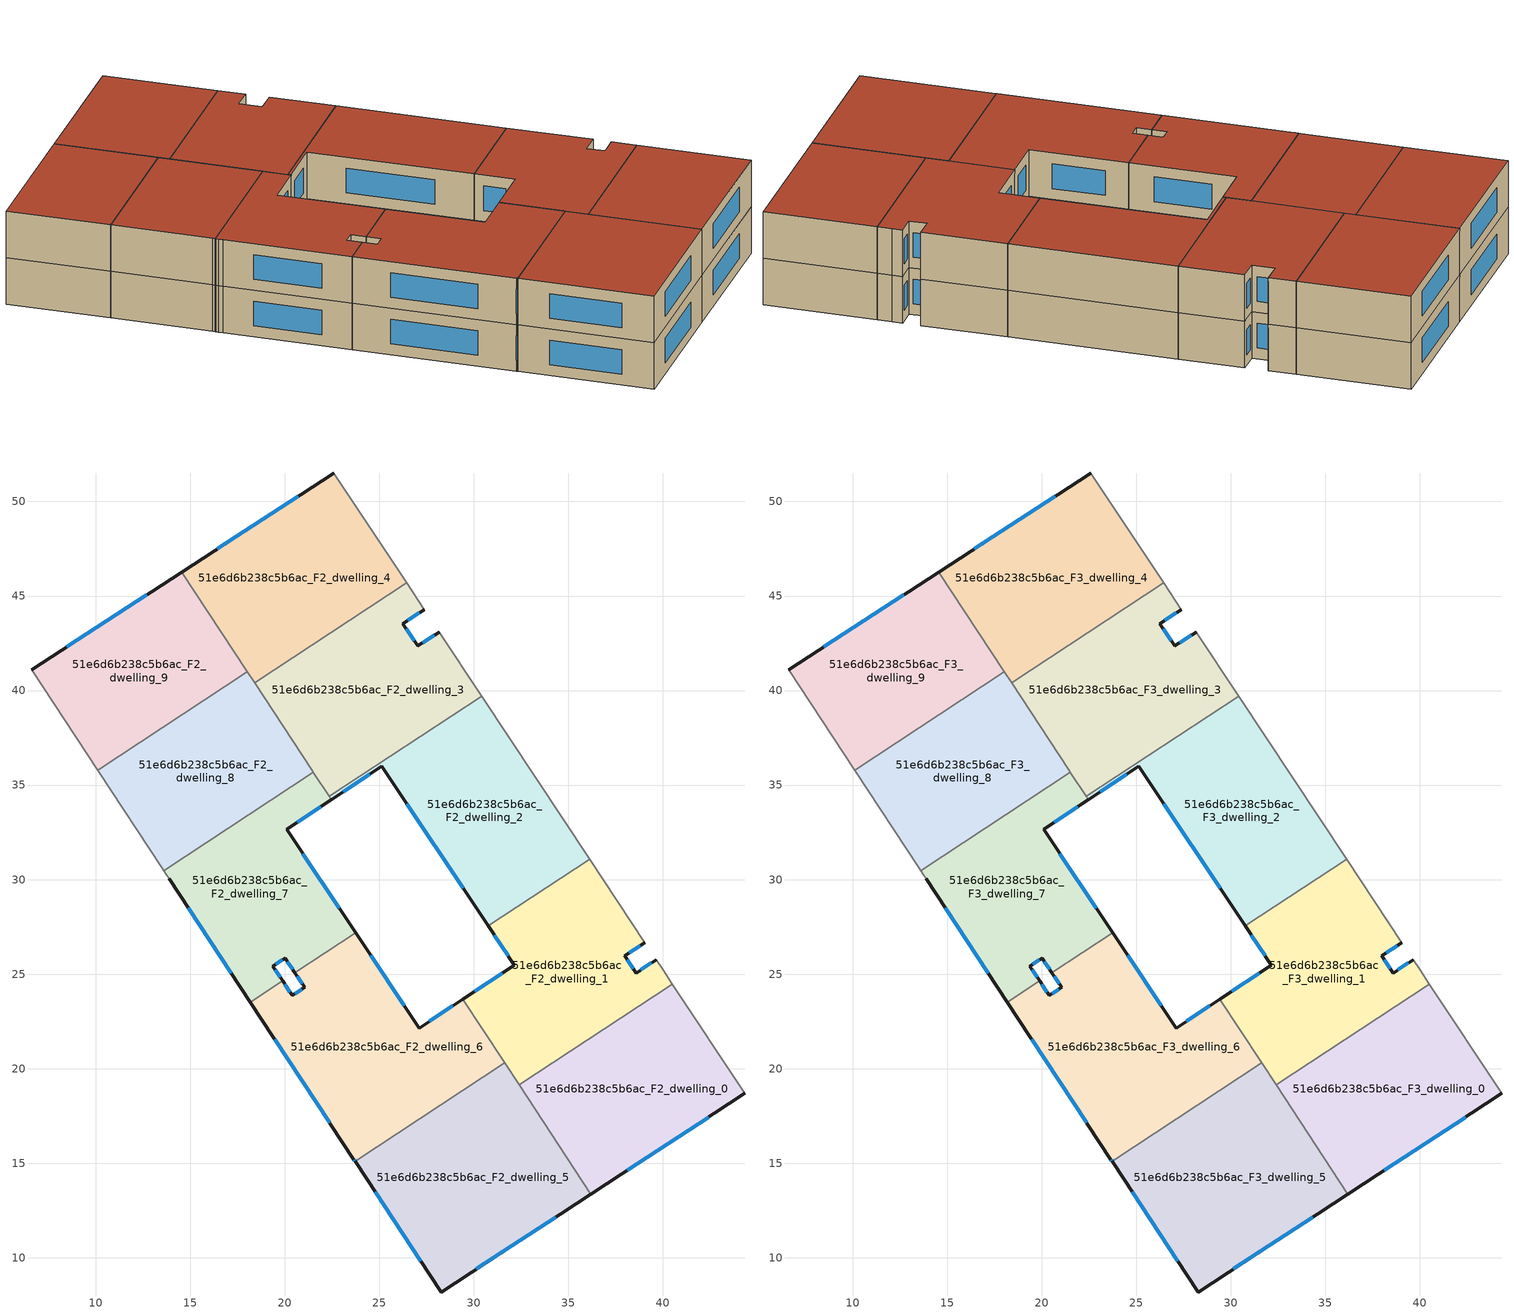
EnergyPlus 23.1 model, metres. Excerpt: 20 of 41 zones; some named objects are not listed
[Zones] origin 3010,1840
51e6d6b238c5b6ac_F2_dwelling_0
 floor to 51e6d6b238c5b6ac_F1_dwelling_0 (EU_floor_Construction): 40.49,24.47 44.32,18.69 36.19,13.37 32.39,19.14 z6
 wall outside (EU_wall_Construction): 36.19,13.37 44.32,18.69 z6:9
 wall to 51e6d6b238c5b6ac_F2_dwelling_1 (EU_wall_Construction): 40.49,24.47 32.39,19.14 z6:9
 wall adiabatic (EU_wall_Construction): 44.32,18.69 40.49,24.47 z6:9
 wall to 51e6d6b238c5b6ac_F2_dwelling_5 (EU_wall_Construction): 32.39,19.14 36.19,13.37 z6:9
 window (EU_Window_Construction): 38.1,14.62 42.41,17.44 z6.7:8.3
51e6d6b238c5b6ac_F2_dwelling_1
 floor to 51e6d6b238c5b6ac_F1_dwelling_1 (EU_floor_Construction): 36.12,31.08 39.03,26.67 37.97,25.97 38.58,25.06 39.64,25.76 39.98,25.25 40.49,24.47 32.39,19.14 29.41,23.67 32.14,25.47 30.76,27.55 z6
 wall outside (EU_wall_Construction): 39.64,25.76 38.58,25.06 37.97,25.97 39.03,26.67 / 30.76,27.55 32.14,25.47 29.41,23.67 z6:9
 wall adiabatic (EU_wall_Construction): 40.49,24.47 39.98,25.25 39.64,25.76 / 39.03,26.67 36.12,31.08 z6:9
 wall to 51e6d6b238c5b6ac_F2_dwelling_2 (EU_wall_Construction): 36.12,31.08 30.76,27.55 z6:9
 wall to 51e6d6b238c5b6ac_F2_dwelling_6 (EU_wall_Construction): 29.41,23.67 31.56,20.4 / 31.57,20.4 31.62,20.31 z6:9
 wall to 51e6d6b238c5b6ac_F2_dwelling_5 (EU_wall_Construction): 31.62,20.31 32.39,19.14 z6:9
 window (EU_Window_Construction): 39.39,25.59 38.83,25.22 / 31.5,25.05 30.05,24.1 / 31.08,27.06 31.82,25.96 / 38.22,26.14 38.79,26.51 / 38.44,25.27 38.11,25.76 z6.7:8.3
51e6d6b238c5b6ac_F2_dwelling_2
 floor to 51e6d6b238c5b6ac_F1_dwelling_2 (EU_floor_Construction): 30.4,39.71 36.12,31.08 30.76,27.55 25.13,36 22.46,34.23 22.35,34.41 z6
 wall outside (EU_wall_Construction): 22.46,34.23 25.13,36 30.76,27.55 z6:9
 wall to 51e6d6b238c5b6ac_F2_dwelling_3 (EU_wall_Construction): 30.4,39.71 22.35,34.41 z6:9
 wall adiabatic (EU_wall_Construction): 36.12,31.08 30.4,39.71 z6:9
 wall to 51e6d6b238c5b6ac_F2_dwelling_7 (EU_wall_Construction): 22.35,34.41 22.46,34.23 z6:9
 window (EU_Window_Construction): 23.09,34.65 24.5,35.58 / 26.45,34.01 29.43,29.54 z6.7:8.3
51e6d6b238c5b6ac_F2_dwelling_3
 floor to 51e6d6b238c5b6ac_F1_dwelling_3 (EU_floor_Construction): 27.37,44.28 26.24,43.54 27.03,42.36 28.16,43.1 30.4,39.71 22.35,34.41 18.4,40.41 26.44,45.69 z6
 wall outside (EU_wall_Construction): 28.16,43.1 27.03,42.36 26.24,43.54 27.37,44.28 z6:9
 wall to 51e6d6b238c5b6ac_F2_dwelling_4 (EU_wall_Construction): 26.44,45.69 18.4,40.41 z6:9
 wall adiabatic (EU_wall_Construction): 27.37,44.28 26.44,45.69 / 30.4,39.71 28.16,43.1 z6:9
 wall to 51e6d6b238c5b6ac_F2_dwelling_8 (EU_wall_Construction): 18.4,40.41 21.43,35.8 21.51,35.68 z6:9
 wall to 51e6d6b238c5b6ac_F2_dwelling_7 (EU_wall_Construction): 21.51,35.68 21.54,35.64 22.35,34.41 z6:9
 window (EU_Window_Construction): 26.51,43.72 27.1,44.11 / 26.85,42.63 26.43,43.26 / 27.89,42.92 27.3,42.53 z6.7:8.3
51e6d6b238c5b6ac_F2_dwelling_4
 floor to 51e6d6b238c5b6ac_F1_dwelling_4 (EU_floor_Construction): 22.59,51.51 26.44,45.69 18.4,40.41 14.55,46.27 z6
 wall outside (EU_wall_Construction): 22.59,51.51 14.55,46.27 z6:9
 wall adiabatic (EU_wall_Construction): 26.44,45.69 22.59,51.51 z6:9
 wall to 51e6d6b238c5b6ac_F2_dwelling_9 (EU_wall_Construction): 14.55,46.27 18.02,40.98 z6:9
 wall to 51e6d6b238c5b6ac_F2_dwelling_8 (EU_wall_Construction): 18.02,40.98 18.4,40.4 z6:9
 window (EU_Window_Construction): 20.7,50.28 16.43,47.5 z6.7:8.3
51e6d6b238c5b6ac_F2_dwelling_5
 floor to 51e6d6b238c5b6ac_F1_dwelling_5 (EU_floor_Construction): 31.62,20.31 36.19,13.37 28.27,8.19 23.71,15.11 z6
 wall outside (EU_wall_Construction): 23.71,15.11 28.27,8.19 36.19,13.37 z6:9
 wall to 51e6d6b238c5b6ac_F2_dwelling_6 (EU_wall_Construction): 31.62,20.31 23.71,15.11 z6:9
 window (EU_Window_Construction): 30.13,9.4 34.33,12.15 / 24.78,13.48 27.2,9.81 z6.7:8.3
51e6d6b238c5b6ac_F2_dwelling_6
 floor to 51e6d6b238c5b6ac_F1_dwelling_6 (EU_floor_Construction): 29.41,23.67 31.57,20.4 31.62,20.31 23.71,15.11 23.66,15.19 18.18,23.53 19.88,24.65 20.39,23.87 21.04,24.3 20.53,25.08 23.74,27.19 27.1,22.15 z6
 wall outside (EU_wall_Construction): 18.18,23.53 23.66,15.19 23.71,15.11 / 20.53,25.08 21.04,24.3 20.39,23.87 19.88,24.65 / 29.41,23.67 27.1,22.15 23.74,27.19 z6:9
 wall to 51e6d6b238c5b6ac_F2_dwelling_7 (EU_wall_Construction): 19.88,24.65 18.18,23.53 / 23.74,27.19 20.53,25.08 z6:9
 window (EU_Window_Construction): 19.46,21.57 22.37,17.15 / 20.27,24.05 20,24.46 / 20.89,24.2 20.54,23.97 / 20.65,24.89 20.92,24.48 / 26.31,23.33 24.53,26 / 28.87,23.32 27.64,22.51 / 23.67,15.17 23.7,15.13 z6.7:8.3
51e6d6b238c5b6ac_F2_dwelling_7
 floor to 51e6d6b238c5b6ac_F1_dwelling_7 (EU_floor_Construction): 22.46,34.23 20.1,32.66 23.74,27.19 20.53,25.08 20.02,25.85 19.37,25.42 19.88,24.65 18.18,23.53 13.88,30.06 13.71,30.31 13.63,30.43 13.6,30.48 21.51,35.68 21.54,35.64 z6
 wall outside (EU_wall_Construction): 19.88,24.65 19.37,25.42 20.02,25.85 20.53,25.08 / 13.88,30.06 18.18,23.53 / 23.74,27.19 20.1,32.66 22.46,34.23 z6:9
 wall adiabatic (EU_wall_Construction): 13.6,30.48 13.63,30.43 13.71,30.31 13.88,30.06 z6:9
 wall to 51e6d6b238c5b6ac_F2_dwelling_8 (EU_wall_Construction): 21.51,35.68 13.6,30.48 z6:9
 window (EU_Window_Construction): 19.76,24.83 19.49,25.24 / 14.89,28.52 17.17,25.06 / 20.65,33.03 21.91,33.86 / 22.89,28.47 20.95,31.38 / 20.14,25.67 20.41,25.26 / 19.52,25.52 19.87,25.75 z6.7:8.3
51e6d6b238c5b6ac_F2_dwelling_8
 floor to 51e6d6b238c5b6ac_F1_dwelling_8 (EU_floor_Construction): 18.02,40.98 21.43,35.8 21.51,35.68 13.6,30.48 13.52,30.6 10.11,35.78 z6
 wall adiabatic (EU_wall_Construction): 10.11,35.78 13.52,30.6 13.6,30.48 z6:9
 wall to 51e6d6b238c5b6ac_F2_dwelling_9 (EU_wall_Construction): 18.02,40.98 10.11,35.78 z6:9
51e6d6b238c5b6ac_F2_dwelling_9
 floor to 51e6d6b238c5b6ac_F1_dwelling_9 (EU_floor_Construction): 14.55,46.27 18.02,40.98 10.11,35.78 6.61,41.1 z6
 wall outside (EU_wall_Construction): 14.55,46.27 6.61,41.1 z6:9
 wall adiabatic (EU_wall_Construction): 6.61,41.1 10.11,35.78 z6:9
 window (EU_Window_Construction): 12.68,45.06 8.48,42.32 z6.7:8.3
51e6d6b238c5b6ac_F3_dwelling_0
 floor to 51e6d6b238c5b6ac_F2_dwelling_0 (EU_floor_Construction): 40.49,24.47 44.32,18.69 36.19,13.37 32.39,19.14 z9
 wall outside (EU_wall_Construction): 36.19,13.37 44.32,18.69 z9:12
 wall to 51e6d6b238c5b6ac_F3_dwelling_1 (EU_wall_Construction): 40.49,24.47 32.39,19.14 z9:12
 wall adiabatic (EU_wall_Construction): 44.32,18.69 40.49,24.47 z9:12
 wall to 51e6d6b238c5b6ac_F3_dwelling_5 (EU_wall_Construction): 32.39,19.14 36.19,13.37 z9:12
 window (EU_Window_Construction): 38.1,14.62 42.41,17.44 z9.7:11.3
 roof outside (EU_roof_Construction): 44.32,18.69 40.49,24.47 32.39,19.14 36.19,13.37 z12
51e6d6b238c5b6ac_F3_dwelling_1
 floor to 51e6d6b238c5b6ac_F2_dwelling_1 (EU_floor_Construction): 36.12,31.08 39.03,26.67 37.97,25.97 38.58,25.06 39.64,25.76 39.98,25.25 40.49,24.47 32.39,19.14 29.41,23.67 32.14,25.47 30.76,27.55 z9
 wall outside (EU_wall_Construction): 39.64,25.76 38.58,25.06 37.97,25.97 39.03,26.67 / 30.76,27.55 32.14,25.47 29.41,23.67 z9:12
 wall adiabatic (EU_wall_Construction): 40.49,24.47 39.98,25.25 39.64,25.76 / 39.03,26.67 36.12,31.08 z9:12
 wall to 51e6d6b238c5b6ac_F3_dwelling_2 (EU_wall_Construction): 36.12,31.08 30.76,27.55 z9:12
 wall to 51e6d6b238c5b6ac_F3_dwelling_6 (EU_wall_Construction): 29.41,23.67 31.56,20.4 / 31.57,20.4 31.62,20.31 z9:12
 wall to 51e6d6b238c5b6ac_F3_dwelling_5 (EU_wall_Construction): 31.62,20.31 32.39,19.14 z9:12
 window (EU_Window_Construction): 39.39,25.59 38.83,25.22 / 31.5,25.05 30.05,24.1 / 31.08,27.06 31.82,25.96 / 38.22,26.14 38.79,26.51 / 38.44,25.27 38.11,25.76 z9.7:11.3
 roof outside (EU_roof_Construction): 40.49,24.47 39.98,25.25 39.64,25.76 38.58,25.06 37.97,25.97 39.03,26.67 36.12,31.08 30.76,27.55 32.14,25.47 29.41,23.67 32.39,19.14 z12
51e6d6b238c5b6ac_F3_dwelling_2
 floor to 51e6d6b238c5b6ac_F2_dwelling_2 (EU_floor_Construction): 30.4,39.71 36.12,31.08 30.76,27.55 25.13,36 22.46,34.23 22.35,34.41 z9
 wall outside (EU_wall_Construction): 22.46,34.23 25.13,36 30.76,27.55 z9:12
 wall to 51e6d6b238c5b6ac_F3_dwelling_3 (EU_wall_Construction): 30.4,39.71 22.35,34.41 z9:12
 wall adiabatic (EU_wall_Construction): 36.12,31.08 30.4,39.71 z9:12
 wall to 51e6d6b238c5b6ac_F3_dwelling_7 (EU_wall_Construction): 22.35,34.41 22.46,34.23 z9:12
 window (EU_Window_Construction): 23.09,34.65 24.5,35.58 / 26.45,34.01 29.43,29.54 z9.7:11.3
 roof outside (EU_roof_Construction): 36.12,31.08 30.4,39.71 22.35,34.41 22.46,34.23 25.13,36 30.76,27.55 z12
51e6d6b238c5b6ac_F3_dwelling_3
 floor to 51e6d6b238c5b6ac_F2_dwelling_3 (EU_floor_Construction): 27.37,44.28 26.24,43.54 27.03,42.36 28.16,43.1 30.4,39.71 22.35,34.41 18.4,40.41 26.44,45.69 z9
 wall outside (EU_wall_Construction): 28.16,43.1 27.03,42.36 26.24,43.54 27.37,44.28 z9:12
 wall to 51e6d6b238c5b6ac_F3_dwelling_4 (EU_wall_Construction): 26.44,45.69 18.4,40.41 z9:12
 wall adiabatic (EU_wall_Construction): 27.37,44.28 26.44,45.69 / 30.4,39.71 28.16,43.1 z9:12
 wall to 51e6d6b238c5b6ac_F3_dwelling_8 (EU_wall_Construction): 18.4,40.41 21.43,35.8 21.51,35.68 z9:12
 wall to 51e6d6b238c5b6ac_F3_dwelling_7 (EU_wall_Construction): 21.51,35.68 21.54,35.64 22.35,34.41 z9:12
 window (EU_Window_Construction): 26.51,43.72 27.1,44.11 / 26.85,42.63 26.43,43.26 / 27.89,42.92 27.3,42.53 z9.7:11.3
 roof outside (EU_roof_Construction): 30.4,39.71 28.16,43.1 27.03,42.36 26.24,43.54 27.37,44.28 26.44,45.69 18.4,40.41 22.35,34.41 z12
51e6d6b238c5b6ac_F3_dwelling_4
 floor to 51e6d6b238c5b6ac_F2_dwelling_4 (EU_floor_Construction): 22.59,51.51 26.44,45.69 18.4,40.41 14.55,46.27 z9
 wall outside (EU_wall_Construction): 22.59,51.51 14.55,46.27 z9:12
 wall adiabatic (EU_wall_Construction): 26.44,45.69 22.59,51.51 z9:12
 wall to 51e6d6b238c5b6ac_F3_dwelling_9 (EU_wall_Construction): 14.55,46.27 18.02,40.98 z9:12
 wall to 51e6d6b238c5b6ac_F3_dwelling_8 (EU_wall_Construction): 18.02,40.98 18.4,40.4 z9:12
 window (EU_Window_Construction): 20.7,50.28 16.43,47.5 z9.7:11.3
 roof outside (EU_roof_Construction): 26.44,45.69 22.59,51.51 14.55,46.27 18.4,40.41 z12
51e6d6b238c5b6ac_F3_dwelling_5
 floor to 51e6d6b238c5b6ac_F2_dwelling_5 (EU_floor_Construction): 31.62,20.31 36.19,13.37 28.27,8.19 23.71,15.11 z9
 wall outside (EU_wall_Construction): 23.71,15.11 28.27,8.19 36.19,13.37 z9:12
 wall to 51e6d6b238c5b6ac_F3_dwelling_6 (EU_wall_Construction): 31.62,20.31 23.71,15.11 z9:12
 window (EU_Window_Construction): 30.13,9.4 34.33,12.15 / 24.78,13.48 27.2,9.81 z9.7:11.3
 roof outside (EU_roof_Construction): 36.19,13.37 31.62,20.31 23.71,15.11 28.27,8.19 z12
51e6d6b238c5b6ac_F3_dwelling_6
 floor to 51e6d6b238c5b6ac_F2_dwelling_6 (EU_floor_Construction): 29.41,23.67 31.57,20.4 31.62,20.31 23.71,15.11 23.66,15.19 18.18,23.53 19.88,24.65 20.39,23.87 21.04,24.3 20.53,25.08 23.74,27.19 27.1,22.15 z9
 wall outside (EU_wall_Construction): 18.18,23.53 23.66,15.19 23.71,15.11 / 20.53,25.08 21.04,24.3 20.39,23.87 19.88,24.65 / 29.41,23.67 27.1,22.15 23.74,27.19 z9:12
 wall to 51e6d6b238c5b6ac_F3_dwelling_7 (EU_wall_Construction): 19.88,24.65 18.18,23.53 / 23.74,27.19 20.53,25.08 z9:12
 window (EU_Window_Construction): 19.46,21.57 22.37,17.15 / 20.27,24.05 20,24.46 / 20.89,24.2 20.54,23.97 / 20.65,24.89 20.92,24.48 / 26.31,23.33 24.53,26 / 28.87,23.32 27.64,22.51 / 23.67,15.17 23.7,15.13 z9.7:11.3
 roof outside (EU_roof_Construction): 31.62,20.31 31.57,20.4 29.41,23.67 27.1,22.15 23.74,27.19 20.53,25.08 21.04,24.3 20.39,23.87 19.88,24.65 18.18,23.53 23.66,15.19 23.71,15.11 z12
51e6d6b238c5b6ac_F3_dwelling_7
 floor to 51e6d6b238c5b6ac_F2_dwelling_7 (EU_floor_Construction): 22.46,34.23 20.1,32.66 23.74,27.19 20.53,25.08 20.02,25.85 19.37,25.42 19.88,24.65 18.18,23.53 13.88,30.06 13.71,30.31 13.63,30.43 13.6,30.48 21.51,35.68 21.54,35.64 z9
 wall outside (EU_wall_Construction): 19.88,24.65 19.37,25.42 20.02,25.85 20.53,25.08 / 13.88,30.06 18.18,23.53 / 23.74,27.19 20.1,32.66 22.46,34.23 z9:12
 wall adiabatic (EU_wall_Construction): 13.6,30.48 13.63,30.43 13.71,30.31 13.88,30.06 z9:12
 wall to 51e6d6b238c5b6ac_F3_dwelling_8 (EU_wall_Construction): 21.51,35.68 13.6,30.48 z9:12
 window (EU_Window_Construction): 19.76,24.83 19.49,25.24 / 14.89,28.52 17.17,25.06 / 20.65,33.03 21.91,33.86 / 22.89,28.47 20.95,31.38 / 20.14,25.67 20.41,25.26 / 19.52,25.52 19.87,25.75 z9.7:11.3
 roof outside (EU_roof_Construction): 20.53,25.08 23.74,27.19 20.1,32.66 22.46,34.23 21.54,35.64 21.51,35.68 13.6,30.48 13.63,30.43 13.71,30.31 13.88,30.06 18.18,23.53 19.88,24.65 19.37,25.42 20.02,25.85 z12
51e6d6b238c5b6ac_F3_dwelling_8
 floor to 51e6d6b238c5b6ac_F2_dwelling_8 (EU_floor_Construction): 18.02,40.98 21.43,35.8 21.51,35.68 13.6,30.48 13.52,30.6 10.11,35.78 z9
 wall adiabatic (EU_wall_Construction): 10.11,35.78 13.52,30.6 13.6,30.48 z9:12
 wall to 51e6d6b238c5b6ac_F3_dwelling_9 (EU_wall_Construction): 18.02,40.98 10.11,35.78 z9:12
 roof outside (EU_roof_Construction): 21.51,35.68 21.43,35.8 18.02,40.98 10.11,35.78 13.52,30.6 13.6,30.48 z12
51e6d6b238c5b6ac_F3_dwelling_9
 floor to 51e6d6b238c5b6ac_F2_dwelling_9 (EU_floor_Construction): 14.55,46.27 18.02,40.98 10.11,35.78 6.61,41.1 z9
 wall outside (EU_wall_Construction): 14.55,46.27 6.61,41.1 z9:12
 wall adiabatic (EU_wall_Construction): 6.61,41.1 10.11,35.78 z9:12
 window (EU_Window_Construction): 12.68,45.06 8.48,42.32 z9.7:11.3
 roof outside (EU_roof_Construction): 18.02,40.98 14.55,46.27 6.61,41.1 10.11,35.78 z12
[Building]
EU S2 Campaign: North Axis=0; Terrain=City; Solar Distribution=FullExterior
[Site:Location]
Budapest.Ferenc.Liszt.Intl.AP: Latitude=47.437; Longitude=19.256; Time Zone=1; Elevation=185
[SizingPeriod:WeatherFileDays]
AnnualSizingPeriod: Begin Month=1; Begin Day of Month=1; End Month=12; End Day of Month=31; Day of Week for Start Day=Monday; Use Weather File Daylight Saving Period=No; Use Weather File Rain and Snow Indicators=No
[MATERIAL]
EU_InternalMass_Material: Roughness=MediumRough; Thickness=0.1; Conductivity=1; Density=1800; Specific Heat=900; Thermal Absorptance=0.9; Solar Absorptance=0.7; Visible Absorptance=0.7
[MATERIAL:NOMASS] Roughness=MediumRough; Thermal Absorptance=0.9; Solar Absorptance=0.7; Visible Absorptance=0.7
Name | Thermal Resistance
EU_wall_NoMass | 0.832559
EU_roof_NoMass | 1.39638
EU_floor_NoMass | 0.872794
[WINDOWMATERIAL:SIMPLEGLAZINGSYSTEM]
EU_Window_SimpleGlazing: UFactor=2.79869; Solar Heat Gain Coefficient=0.75; Visible Transmittance=0.75
[CONSTRUCTION]
EU_wall_Construction: EU_wall_NoMass
EU_roof_Construction: EU_roof_NoMass
EU_floor_Construction: EU_floor_NoMass
EU_Window_Construction: EU_Window_SimpleGlazing
EU_InternalMass_Construction: EU_InternalMass_Material
[ZONE] Type=1; Multiplier=1; Ceiling Height=autocalculate; Floor Area=autocalculate; Part of Total Floor Area=Yes
Name | Volume
51e6d6b238c5b6ac_F2_dwelling_0; 51e6d6b238c5b6ac_F3_dwelling_0 | 201.609
51e6d6b238c5b6ac_F2_dwelling_1; 51e6d6b238c5b6ac_F3_dwelling_1; 51e6d6b238c5b6ac_F2_dwelling_4; 51e6d6b238c5b6ac_F3_dwelling_4 | 201.62
51e6d6b238c5b6ac_F2_dwelling_2; 51e6d6b238c5b6ac_F3_dwelling_2 | 201.638
51e6d6b238c5b6ac_F2_dwelling_3; 51e6d6b238c5b6ac_F3_dwelling_3 | 201.602
51e6d6b238c5b6ac_F2_dwelling_5; 51e6d6b238c5b6ac_F3_dwelling_5 | 235.682
51e6d6b238c5b6ac_F2_dwelling_6; 51e6d6b238c5b6ac_F3_dwelling_6 | 233.342
51e6d6b238c5b6ac_F2_dwelling_7; 51e6d6b238c5b6ac_F3_dwelling_7 | 178.417
51e6d6b238c5b6ac_F2_dwelling_8; 51e6d6b238c5b6ac_F3_dwelling_8 | 180.291
51e6d6b238c5b6ac_F2_dwelling_9; 51e6d6b238c5b6ac_F3_dwelling_9 | 180.317
[INTERNALMASS] Construction=EU_InternalMass_Construction
Name | Zone or ZoneList | Surface Area
51e6d6b238c5b6ac_F2_dwelling_0_EU_InternalMass | 51e6d6b238c5b6ac_F2_dwelling_0 | 67.203
51e6d6b238c5b6ac_F2_dwelling_1_EU_InternalMass | 51e6d6b238c5b6ac_F2_dwelling_1 | 67.2067
51e6d6b238c5b6ac_F2_dwelling_2_EU_InternalMass | 51e6d6b238c5b6ac_F2_dwelling_2 | 67.2127
51e6d6b238c5b6ac_F2_dwelling_3_EU_InternalMass | 51e6d6b238c5b6ac_F2_dwelling_3 | 67.2006
51e6d6b238c5b6ac_F2_dwelling_4_EU_InternalMass | 51e6d6b238c5b6ac_F2_dwelling_4 | 67.2067
51e6d6b238c5b6ac_F2_dwelling_5_EU_InternalMass | 51e6d6b238c5b6ac_F2_dwelling_5 | 78.5621
51e6d6b238c5b6ac_F2_dwelling_6_EU_InternalMass | 51e6d6b238c5b6ac_F2_dwelling_6 | 77.7774
51e6d6b238c5b6ac_F2_dwelling_7_EU_InternalMass | 51e6d6b238c5b6ac_F2_dwelling_7 | 59.4735
51e6d6b238c5b6ac_F2_dwelling_8_EU_InternalMass | 51e6d6b238c5b6ac_F2_dwelling_8 | 60.0988
51e6d6b238c5b6ac_F2_dwelling_9_EU_InternalMass | 51e6d6b238c5b6ac_F2_dwelling_9 | 60.1004
51e6d6b238c5b6ac_F3_dwelling_0_EU_InternalMass | 51e6d6b238c5b6ac_F3_dwelling_0 | 67.203
51e6d6b238c5b6ac_F3_dwelling_1_EU_InternalMass | 51e6d6b238c5b6ac_F3_dwelling_1 | 67.2067
51e6d6b238c5b6ac_F3_dwelling_2_EU_InternalMass | 51e6d6b238c5b6ac_F3_dwelling_2 | 67.2127
51e6d6b238c5b6ac_F3_dwelling_3_EU_InternalMass | 51e6d6b238c5b6ac_F3_dwelling_3 | 67.2006
51e6d6b238c5b6ac_F3_dwelling_4_EU_InternalMass | 51e6d6b238c5b6ac_F3_dwelling_4 | 67.2067
51e6d6b238c5b6ac_F3_dwelling_5_EU_InternalMass | 51e6d6b238c5b6ac_F3_dwelling_5 | 78.5621
51e6d6b238c5b6ac_F3_dwelling_6_EU_InternalMass | 51e6d6b238c5b6ac_F3_dwelling_6 | 77.7774
51e6d6b238c5b6ac_F3_dwelling_7_EU_InternalMass | 51e6d6b238c5b6ac_F3_dwelling_7 | 59.4735
51e6d6b238c5b6ac_F3_dwelling_8_EU_InternalMass | 51e6d6b238c5b6ac_F3_dwelling_8 | 60.0988
51e6d6b238c5b6ac_F3_dwelling_9_EU_InternalMass | 51e6d6b238c5b6ac_F3_dwelling_9 | 60.1004
[OTHEREQUIPMENT] Fuel Type=Electricity; Design Level Calculation Method=Watts/Area; Power per Zone Floor Area=1; Fraction Latent=0; Fraction Radiant=0; Fraction Lost=0; Carbon Dioxide Generation Rate=0; EndUse Subcategory=EU_Step8_InternalGains
Name | Zone or ZoneList or Space or SpaceList | Schedule
EU_Step8_InternalGain_51e6d6b238c5b6ac_F2_dwelling_0_f000 | 51e6d6b238c5b6ac_F2_dwelling_0 | EU_Step8_GainSchedule_51e6d6b238c5b6ac_F2_dwelling_0_f000
EU_Step8_InternalGain_51e6d6b238c5b6ac_F2_dwelling_1_f000 | 51e6d6b238c5b6ac_F2_dwelling_1 | EU_Step8_GainSchedule_51e6d6b238c5b6ac_F2_dwelling_1_f000
EU_Step8_InternalGain_51e6d6b238c5b6ac_F2_dwelling_2_f000 | 51e6d6b238c5b6ac_F2_dwelling_2 | EU_Step8_GainSchedule_51e6d6b238c5b6ac_F2_dwelling_2_f000
EU_Step8_InternalGain_51e6d6b238c5b6ac_F2_dwelling_3_f000 | 51e6d6b238c5b6ac_F2_dwelling_3 | EU_Step8_GainSchedule_51e6d6b238c5b6ac_F2_dwelling_3_f000
EU_Step8_InternalGain_51e6d6b238c5b6ac_F2_dwelling_4_f000 | 51e6d6b238c5b6ac_F2_dwelling_4 | EU_Step8_GainSchedule_51e6d6b238c5b6ac_F2_dwelling_4_f000
EU_Step8_InternalGain_51e6d6b238c5b6ac_F2_dwelling_5_f000 | 51e6d6b238c5b6ac_F2_dwelling_5 | EU_Step8_GainSchedule_51e6d6b238c5b6ac_F2_dwelling_5_f000
EU_Step8_InternalGain_51e6d6b238c5b6ac_F2_dwelling_6_f000 | 51e6d6b238c5b6ac_F2_dwelling_6 | EU_Step8_GainSchedule_51e6d6b238c5b6ac_F2_dwelling_6_f000
EU_Step8_InternalGain_51e6d6b238c5b6ac_F2_dwelling_7_f000 | 51e6d6b238c5b6ac_F2_dwelling_7 | EU_Step8_GainSchedule_51e6d6b238c5b6ac_F2_dwelling_7_f000
EU_Step8_InternalGain_51e6d6b238c5b6ac_F2_dwelling_8_f000 | 51e6d6b238c5b6ac_F2_dwelling_8 | EU_Step8_GainSchedule_51e6d6b238c5b6ac_F2_dwelling_8_f000
EU_Step8_InternalGain_51e6d6b238c5b6ac_F2_dwelling_9_f000 | 51e6d6b238c5b6ac_F2_dwelling_9 | EU_Step8_GainSchedule_51e6d6b238c5b6ac_F2_dwelling_9_f000
EU_Step8_InternalGain_51e6d6b238c5b6ac_F3_dwelling_0_f000 | 51e6d6b238c5b6ac_F3_dwelling_0 | EU_Step8_GainSchedule_51e6d6b238c5b6ac_F3_dwelling_0_f000
EU_Step8_InternalGain_51e6d6b238c5b6ac_F3_dwelling_1_f000 | 51e6d6b238c5b6ac_F3_dwelling_1 | EU_Step8_GainSchedule_51e6d6b238c5b6ac_F3_dwelling_1_f000
EU_Step8_InternalGain_51e6d6b238c5b6ac_F3_dwelling_2_f000 | 51e6d6b238c5b6ac_F3_dwelling_2 | EU_Step8_GainSchedule_51e6d6b238c5b6ac_F3_dwelling_2_f000
EU_Step8_InternalGain_51e6d6b238c5b6ac_F3_dwelling_3_f000 | 51e6d6b238c5b6ac_F3_dwelling_3 | EU_Step8_GainSchedule_51e6d6b238c5b6ac_F3_dwelling_3_f000
EU_Step8_InternalGain_51e6d6b238c5b6ac_F3_dwelling_4_f000 | 51e6d6b238c5b6ac_F3_dwelling_4 | EU_Step8_GainSchedule_51e6d6b238c5b6ac_F3_dwelling_4_f000
EU_Step8_InternalGain_51e6d6b238c5b6ac_F3_dwelling_5_f000 | 51e6d6b238c5b6ac_F3_dwelling_5 | EU_Step8_GainSchedule_51e6d6b238c5b6ac_F3_dwelling_5_f000
EU_Step8_InternalGain_51e6d6b238c5b6ac_F3_dwelling_6_f000 | 51e6d6b238c5b6ac_F3_dwelling_6 | EU_Step8_GainSchedule_51e6d6b238c5b6ac_F3_dwelling_6_f000
EU_Step8_InternalGain_51e6d6b238c5b6ac_F3_dwelling_7_f000 | 51e6d6b238c5b6ac_F3_dwelling_7 | EU_Step8_GainSchedule_51e6d6b238c5b6ac_F3_dwelling_7_f000
EU_Step8_InternalGain_51e6d6b238c5b6ac_F3_dwelling_8_f000 | 51e6d6b238c5b6ac_F3_dwelling_8 | EU_Step8_GainSchedule_51e6d6b238c5b6ac_F3_dwelling_8_f000
EU_Step8_InternalGain_51e6d6b238c5b6ac_F3_dwelling_9_f000 | 51e6d6b238c5b6ac_F3_dwelling_9 | EU_Step8_GainSchedule_51e6d6b238c5b6ac_F3_dwelling_9_f000
[ZONEVENTILATION:DESIGNFLOWRATE] Schedule=EU_AlwaysOn; Design Flow Rate Calculation Method=AirChanges/Hour; Air Changes per Hour=0.475469; Ventilation Type=Natural; Fan Pressure Rise=0; Fan Total Efficiency=1; Constant Term Coefficient=1; Temperature Term Coefficient=0; Velocity Term Coefficient=0; Velocity Squared Term Coefficient=0; Minimum Indoor Temperature=-100; Maximum Indoor Temperature=100; Delta Temperature=-100; Minimum Outdoor Temperature=-100; Maximum Outdoor Temperature=100; Maximum Wind Speed=40
Name | Zone or ZoneList or Space or SpaceList
EU_ConstantAir_51e6d6b238c5b6ac_F2_dwelling_0 | 51e6d6b238c5b6ac_F2_dwelling_0
EU_ConstantAir_51e6d6b238c5b6ac_F2_dwelling_1 | 51e6d6b238c5b6ac_F2_dwelling_1
EU_ConstantAir_51e6d6b238c5b6ac_F2_dwelling_2 | 51e6d6b238c5b6ac_F2_dwelling_2
EU_ConstantAir_51e6d6b238c5b6ac_F2_dwelling_3 | 51e6d6b238c5b6ac_F2_dwelling_3
EU_ConstantAir_51e6d6b238c5b6ac_F2_dwelling_4 | 51e6d6b238c5b6ac_F2_dwelling_4
EU_ConstantAir_51e6d6b238c5b6ac_F2_dwelling_5 | 51e6d6b238c5b6ac_F2_dwelling_5
EU_ConstantAir_51e6d6b238c5b6ac_F2_dwelling_6 | 51e6d6b238c5b6ac_F2_dwelling_6
EU_ConstantAir_51e6d6b238c5b6ac_F2_dwelling_7 | 51e6d6b238c5b6ac_F2_dwelling_7
EU_ConstantAir_51e6d6b238c5b6ac_F2_dwelling_8 | 51e6d6b238c5b6ac_F2_dwelling_8
EU_ConstantAir_51e6d6b238c5b6ac_F2_dwelling_9 | 51e6d6b238c5b6ac_F2_dwelling_9
EU_ConstantAir_51e6d6b238c5b6ac_F3_dwelling_0 | 51e6d6b238c5b6ac_F3_dwelling_0
EU_ConstantAir_51e6d6b238c5b6ac_F3_dwelling_1 | 51e6d6b238c5b6ac_F3_dwelling_1
EU_ConstantAir_51e6d6b238c5b6ac_F3_dwelling_2 | 51e6d6b238c5b6ac_F3_dwelling_2
EU_ConstantAir_51e6d6b238c5b6ac_F3_dwelling_3 | 51e6d6b238c5b6ac_F3_dwelling_3
EU_ConstantAir_51e6d6b238c5b6ac_F3_dwelling_4 | 51e6d6b238c5b6ac_F3_dwelling_4
EU_ConstantAir_51e6d6b238c5b6ac_F3_dwelling_5 | 51e6d6b238c5b6ac_F3_dwelling_5
EU_ConstantAir_51e6d6b238c5b6ac_F3_dwelling_6 | 51e6d6b238c5b6ac_F3_dwelling_6
EU_ConstantAir_51e6d6b238c5b6ac_F3_dwelling_7 | 51e6d6b238c5b6ac_F3_dwelling_7
EU_ConstantAir_51e6d6b238c5b6ac_F3_dwelling_8 | 51e6d6b238c5b6ac_F3_dwelling_8
EU_ConstantAir_51e6d6b238c5b6ac_F3_dwelling_9 | 51e6d6b238c5b6ac_F3_dwelling_9
[HVACTEMPLATE:ZONE:IDEALLOADSAIRSYSTEM] System Availability Schedule=EU_AlwaysOn; Maximum Heating Supply Air Temperature=50; Minimum Cooling Supply Air Temperature=13; Maximum Heating Supply Air Humidity Ratio=0.0156; Minimum Cooling Supply Air Humidity Ratio=0.0077; Heating Limit=NoLimit; Cooling Limit=NoLimit; Heating Availability Schedule=EU_AlwaysOn; Cooling Availability Schedule=EU_CoolingOff; Dehumidification Control Type=ConstantSensibleHeatRatio; Cooling Sensible Heat Ratio=0.7; Dehumidification Setpoint=60; Humidification Control Type=None; Humidification Setpoint=30; Outdoor Air Method=None; Outdoor Air Flow Rate per Person=0.00944; Outdoor Air Flow Rate per Zone Floor Area=0; Outdoor Air Flow Rate per Zone=0; Demand Controlled Ventilation Type=None; Outdoor Air Economizer Type=NoEconomizer; Heat Recovery Type=None; Sensible Heat Recovery Effectiveness=0.7; Latent Heat Recovery Effectiveness=0.65
Name | Template Thermostat
51e6d6b238c5b6ac_F2_dwelling_0 | EU_HeatOnly_51e6d6b238c5b6ac_F2_dwelling_0
51e6d6b238c5b6ac_F2_dwelling_1 | EU_HeatOnly_51e6d6b238c5b6ac_F2_dwelling_1
51e6d6b238c5b6ac_F2_dwelling_2 | EU_HeatOnly_51e6d6b238c5b6ac_F2_dwelling_2
51e6d6b238c5b6ac_F2_dwelling_3 | EU_HeatOnly_51e6d6b238c5b6ac_F2_dwelling_3
51e6d6b238c5b6ac_F2_dwelling_4 | EU_HeatOnly_51e6d6b238c5b6ac_F2_dwelling_4
51e6d6b238c5b6ac_F2_dwelling_5 | EU_HeatOnly_51e6d6b238c5b6ac_F2_dwelling_5
51e6d6b238c5b6ac_F2_dwelling_6 | EU_HeatOnly_51e6d6b238c5b6ac_F2_dwelling_6
51e6d6b238c5b6ac_F2_dwelling_7 | EU_HeatOnly_51e6d6b238c5b6ac_F2_dwelling_7
51e6d6b238c5b6ac_F2_dwelling_8 | EU_HeatOnly_51e6d6b238c5b6ac_F2_dwelling_8
51e6d6b238c5b6ac_F2_dwelling_9 | EU_HeatOnly_51e6d6b238c5b6ac_F2_dwelling_9
51e6d6b238c5b6ac_F3_dwelling_0 | EU_HeatOnly_51e6d6b238c5b6ac_F3_dwelling_0
51e6d6b238c5b6ac_F3_dwelling_1 | EU_HeatOnly_51e6d6b238c5b6ac_F3_dwelling_1
51e6d6b238c5b6ac_F3_dwelling_2 | EU_HeatOnly_51e6d6b238c5b6ac_F3_dwelling_2
51e6d6b238c5b6ac_F3_dwelling_3 | EU_HeatOnly_51e6d6b238c5b6ac_F3_dwelling_3
51e6d6b238c5b6ac_F3_dwelling_4 | EU_HeatOnly_51e6d6b238c5b6ac_F3_dwelling_4
51e6d6b238c5b6ac_F3_dwelling_5 | EU_HeatOnly_51e6d6b238c5b6ac_F3_dwelling_5
51e6d6b238c5b6ac_F3_dwelling_6 | EU_HeatOnly_51e6d6b238c5b6ac_F3_dwelling_6
51e6d6b238c5b6ac_F3_dwelling_7 | EU_HeatOnly_51e6d6b238c5b6ac_F3_dwelling_7
51e6d6b238c5b6ac_F3_dwelling_8 | EU_HeatOnly_51e6d6b238c5b6ac_F3_dwelling_8
51e6d6b238c5b6ac_F3_dwelling_9 | EU_HeatOnly_51e6d6b238c5b6ac_F3_dwelling_9
[SIZING:ZONE] Zone Cooling Design Supply Air Temperature Input Method=SupplyAirTemperature; Zone Cooling Design Supply Air Temperature=13; Zone Heating Design Supply Air Temperature Input Method=SupplyAirTemperature; Zone Heating Design Supply Air Temperature=50; Zone Cooling Design Supply Air Humidity Ratio=0.008; Zone Heating Design Supply Air Humidity Ratio=0.008; Cooling Design Air Flow Method=DesignDay; Cooling Design Air Flow Rate=0; Cooling Minimum Air Flow per Zone Floor Area=0.000762; Cooling Minimum Air Flow=0; Cooling Minimum Air Flow Fraction=0.2; Heating Design Air Flow Method=DesignDay; Heating Design Air Flow Rate=0; Heating Maximum Air Flow per Zone Floor Area=0.002032; Heating Maximum Air Flow=0.141576; Heating Maximum Air Flow Fraction=0.3; Account for Dedicated Outdoor Air System=No; Dedicated Outdoor Air System Control Strategy=NeutralSupplyAir; Dedicated Outdoor Air Low Setpoint Temperature for Design=autosize; Dedicated Outdoor Air High Setpoint Temperature for Design=autosize; Zone Load Sizing Method=Sensible Load Only No Latent Load; Zone Latent Cooling Design Supply Air Humidity Ratio Input Method=HumidityRatioDifference; Zone Cooling Design Supply Air Humidity Ratio Difference=0.005; Zone Latent Heating Design Supply Air Humidity Ratio Input Method=HumidityRatioDifference; Zone Humidification Design Supply Air Humidity Ratio Difference=0.005
51e6d6b238c5b6ac_F2_dwelling_0; 51e6d6b238c5b6ac_F2_dwelling_1; 51e6d6b238c5b6ac_F2_dwelling_2; 51e6d6b238c5b6ac_F2_dwelling_3; 51e6d6b238c5b6ac_F2_dwelling_4; 51e6d6b238c5b6ac_F2_dwelling_5; 51e6d6b238c5b6ac_F2_dwelling_6; 51e6d6b238c5b6ac_F2_dwelling_7; 51e6d6b238c5b6ac_F2_dwelling_8; 51e6d6b238c5b6ac_F2_dwelling_9; 51e6d6b238c5b6ac_F3_dwelling_0; 51e6d6b238c5b6ac_F3_dwelling_1; 51e6d6b238c5b6ac_F3_dwelling_2; 51e6d6b238c5b6ac_F3_dwelling_3; 51e6d6b238c5b6ac_F3_dwelling_4; 51e6d6b238c5b6ac_F3_dwelling_5; 51e6d6b238c5b6ac_F3_dwelling_6; 51e6d6b238c5b6ac_F3_dwelling_7; 51e6d6b238c5b6ac_F3_dwelling_8; 51e6d6b238c5b6ac_F3_dwelling_9
[SCHEDULE:CONSTANT]
Name | Hourly Value
EU_AlwaysOn | 1
EU_CoolingOff | 0
[SCHEDULE:FILE] Column Number=1; Rows to Skip at Top=0; Number of Hours of Data=8760; Column Separator=Comma; Interpolate to Timestep=No; Minutes per Item=60; Adjust Schedule for Daylight Savings=Yes
Name | File
EU_Step8_GainSchedule_51e6d6b238c5b6ac_F2_dwelling_0_f000 | ../../schedules/51e6d6b238c5b6ac/51e6d6b238c5b6ac_F2_dwelling_0_f000_gain.csv
EU_Step8_GainSchedule_51e6d6b238c5b6ac_F2_dwelling_1_f000 | ../../schedules/51e6d6b238c5b6ac/51e6d6b238c5b6ac_F2_dwelling_1_f000_gain.csv
EU_Step8_GainSchedule_51e6d6b238c5b6ac_F2_dwelling_2_f000 | ../../schedules/51e6d6b238c5b6ac/51e6d6b238c5b6ac_F2_dwelling_2_f000_gain.csv
EU_Step8_GainSchedule_51e6d6b238c5b6ac_F2_dwelling_3_f000 | ../../schedules/51e6d6b238c5b6ac/51e6d6b238c5b6ac_F2_dwelling_3_f000_gain.csv
EU_Step8_GainSchedule_51e6d6b238c5b6ac_F2_dwelling_4_f000 | ../../schedules/51e6d6b238c5b6ac/51e6d6b238c5b6ac_F2_dwelling_4_f000_gain.csv
EU_Step8_GainSchedule_51e6d6b238c5b6ac_F2_dwelling_5_f000 | ../../schedules/51e6d6b238c5b6ac/51e6d6b238c5b6ac_F2_dwelling_5_f000_gain.csv
EU_Step8_GainSchedule_51e6d6b238c5b6ac_F2_dwelling_6_f000 | ../../schedules/51e6d6b238c5b6ac/51e6d6b238c5b6ac_F2_dwelling_6_f000_gain.csv
EU_Step8_GainSchedule_51e6d6b238c5b6ac_F2_dwelling_7_f000 | ../../schedules/51e6d6b238c5b6ac/51e6d6b238c5b6ac_F2_dwelling_7_f000_gain.csv
EU_Step8_GainSchedule_51e6d6b238c5b6ac_F2_dwelling_8_f000 | ../../schedules/51e6d6b238c5b6ac/51e6d6b238c5b6ac_F2_dwelling_8_f000_gain.csv
EU_Step8_GainSchedule_51e6d6b238c5b6ac_F2_dwelling_9_f000 | ../../schedules/51e6d6b238c5b6ac/51e6d6b238c5b6ac_F2_dwelling_9_f000_gain.csv
EU_Step8_GainSchedule_51e6d6b238c5b6ac_F3_dwelling_0_f000 | ../../schedules/51e6d6b238c5b6ac/51e6d6b238c5b6ac_F3_dwelling_0_f000_gain.csv
EU_Step8_GainSchedule_51e6d6b238c5b6ac_F3_dwelling_1_f000 | ../../schedules/51e6d6b238c5b6ac/51e6d6b238c5b6ac_F3_dwelling_1_f000_gain.csv
EU_Step8_GainSchedule_51e6d6b238c5b6ac_F3_dwelling_2_f000 | ../../schedules/51e6d6b238c5b6ac/51e6d6b238c5b6ac_F3_dwelling_2_f000_gain.csv
EU_Step8_GainSchedule_51e6d6b238c5b6ac_F3_dwelling_3_f000 | ../../schedules/51e6d6b238c5b6ac/51e6d6b238c5b6ac_F3_dwelling_3_f000_gain.csv
EU_Step8_GainSchedule_51e6d6b238c5b6ac_F3_dwelling_4_f000 | ../../schedules/51e6d6b238c5b6ac/51e6d6b238c5b6ac_F3_dwelling_4_f000_gain.csv
EU_Step8_GainSchedule_51e6d6b238c5b6ac_F3_dwelling_5_f000 | ../../schedules/51e6d6b238c5b6ac/51e6d6b238c5b6ac_F3_dwelling_5_f000_gain.csv
EU_Step8_GainSchedule_51e6d6b238c5b6ac_F3_dwelling_6_f000 | ../../schedules/51e6d6b238c5b6ac/51e6d6b238c5b6ac_F3_dwelling_6_f000_gain.csv
EU_Step8_GainSchedule_51e6d6b238c5b6ac_F3_dwelling_7_f000 | ../../schedules/51e6d6b238c5b6ac/51e6d6b238c5b6ac_F3_dwelling_7_f000_gain.csv
EU_Step8_GainSchedule_51e6d6b238c5b6ac_F3_dwelling_8_f000 | ../../schedules/51e6d6b238c5b6ac/51e6d6b238c5b6ac_F3_dwelling_8_f000_gain.csv
EU_Step8_GainSchedule_51e6d6b238c5b6ac_F3_dwelling_9_f000 | ../../schedules/51e6d6b238c5b6ac/51e6d6b238c5b6ac_F3_dwelling_9_f000_gain.csv
